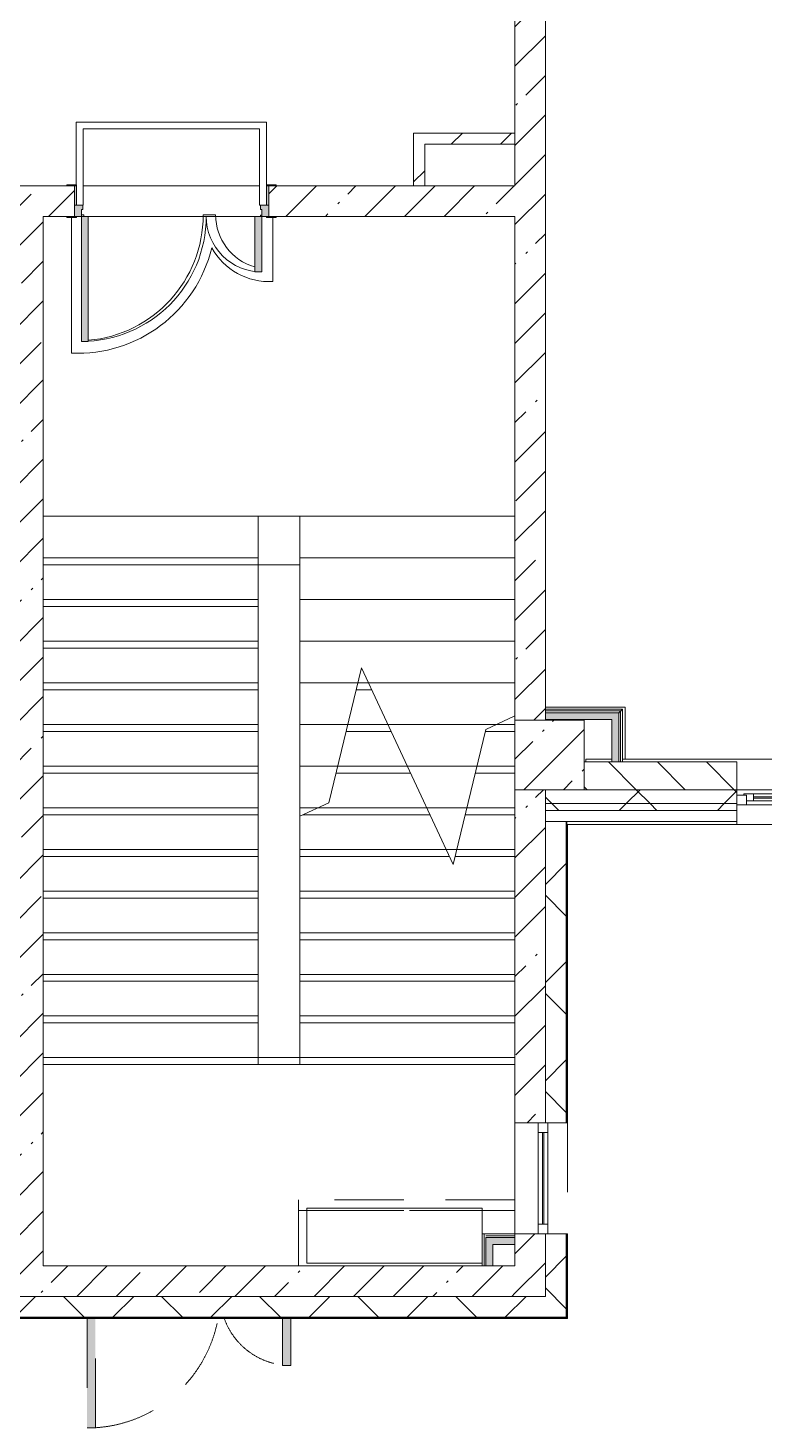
# Model space of a CAD drawing. Header units: millimetres. Extents: x -2911 to 185522, y -8553 to 29000.
# Drawn here: x 130482 to 135788, y -1048 to 9037 of the extents above; entities that cross this region are included whole.
import ezdxf

# ---------------------------------------------------------------- set-up
doc = ezdxf.new("R2010")
doc.units = ezdxf.units.MM
doc.linetypes.add('200_ШТРИХ__ш1_п0_6_', pattern=[800, 500, -300])
for name, color, linetype, lineweight in [('A-DETL-MBND-1', 7, '200_ШТРИХ__ш1_п0_6_', 9), ('A-GLAZ-2', 7, 'Continuous', 5), ('A-WALL', 7, 'Continuous', 9), ('A-WALL-4', 7, 'Continuous', 5), ('I-WALL-3', 7, 'Continuous', 5), ('S-COLS-2', 7, 'Continuous', 5), ('S-STRS-3', 7, 'Continuous', 5), ('S-STRS-MBND-1', 7, 'Continuous', 5)]:
    doc.layers.add(name, color=color, linetype=linetype, lineweight=lineweight)
for name, color, linetype, lineweight, true_color in [('A-DOOR-2', 7, 'Continuous', 5, 0xaaaaaa), ('A-DOOR-3', 7, 'Continuous', 5, 0xe2e2e2), ('A-DOOR-FRAM-1', 7, 'Continuous', 5, 0xe2e2e2), ('A-DOOR-FRAM-2', 7, 'Continuous', 5, 0xaaaaaa), ('A-FLOR-2', 7, 'Continuous', 5, 0xaaaaaa), ('I-WALL-1', 7, 'Continuous', 5, 0xe7e7e7), ('I-WALL-2', 7, 'Continuous', 9, 0xe7e7e7)]:
    doc.layers.add(name, color=color, linetype=linetype, lineweight=lineweight, true_color=true_color)
pattern_1 = [(45, (58512.3, 0), (-353.5534, 353.5534), []), (135, (58512.3, 0), (-353.5534, -353.5534), [])]
pattern_2 = [(45, (58512.3, 0), (-285.1231, 285.1231), []), (45, (58797.44, 0), (-285.1231, 285.1231), [504.031, -100.806, 16.764, -84.042])]
pattern_3 = [(45, (58512.32, 0), (-176.7767, 176.7767), [])]
pattern_4 = [(45, (58512.3, 0), (-530.33, 530.33), []), (135, (58512.3, 0), (-530.33, -530.33), [])]

# ---------------------------------------------------------------- blocks, each defined once
blk = doc.blocks.new('BSC_Колонна _Прямоугольная - 500х500-V75-2_7_1_птичка')
at = {"layer": 'S-COLS-2'}
h = blk.add_hatch(dxfattribs=at)
h.set_pattern_fill('FP_80', color=256, style=0, pattern_type=2)
h.set_pattern_definition([(45, (-75730, -3800), (-285.1231, 285.1231), []), (45, (-75444.88, -3800), (-285.1231, 285.1231), [504.031, -100.806, 16.764, -84.042])])
h.paths.add_polyline_path([(-250, -250), (250, -250), (250, 250), (-250, 250), (-250, -99)])
for p, q in [((250, 250), (-250, 250)), ((-250, 250), (-250, -250)), ((250, -250), (250, 250)), ((-250, -250), (250, -250))]:
    blk.add_line(p, q, dxfattribs=at)
blk = doc.blocks.new('110_Дверь_СКБ_2Ст - Д-1 Лестничная клетка EIS60-24319353-2_7_1_птичка')
at = {"layer": 'A-DOOR-3'}
for points in [[(612.5, 1010), (612.5, 110), (662.5, 110), (662.5, 1010)], [(-587.5, 510), (-637.5, 510), (-637.5, 110), (-587.5, 110)], [(712.5, 30), (697.5, 30), (697.5, -110), (712.5, -110)]]:
    blk.add_hatch(color=256, dxfattribs=at).paths.add_polyline_path(points)
h = blk.add_hatch(color=256, dxfattribs=at)
h.paths.add_polyline_path([(712.5, 110), (662.5, 110), (662.5, 60), (652.5, 60), (652.5, 30), (712.5, 30), (712.5, 39.7)])
h.paths.add_polyline_path([(-687.5, 110), (-687.5, 30), (-627.5, 30), (-627.5, 60), (-637.5, 60), (-637.5, 110)])
at = {"layer": 'A-DOOR-FRAM-1'}
for points in [[(-742.5, 118), (-742.5, 110), (-672.5, 110), (-672.5, 118)], [(697.5, 118), (697.5, 110), (767.5, 110), (767.5, 118)], [(-672.5, 30), (-687.5, 30), (-687.5, -110), (-672.5, -110)], [(-672.5, -110), (-742.5, -110), (-742.5, -118), (-672.5, -118)], [(697.5, -110), (697.5, -118), (767.5, -118), (767.5, -110)]]:
    blk.add_hatch(color=256, dxfattribs=at).paths.add_polyline_path(points)
at = {"layer": 'A-DOOR-2'}
for p, q in [((662.5, 1010), (612.5, 1010)), ((612.5, 1010), (612.5, 110)), ((662.5, 110), (662.5, 1010)), ((-637.5, 510), (-637.5, 110)), ((-587.5, 510), (-637.5, 510)), ((-587.5, 110), (-587.5, 510)), ((-637.5, 110), (-587.5, 110)), ((612.5, 110), (662.5, 110))]:
    blk.add_line(p, q, dxfattribs=at)
for centre, radius, start, end in [((662.5, 110), 900, 90, 180), ((-637.5, 110), 400, 360, 90)]:
    blk.add_arc(centre, radius, start, end, dxfattribs=at)
at = {"layer": 'A-DOOR-FRAM-2'}
for p, q in [((-672.5, 118), (-742.5, 118)), ((-742.5, 118), (-742.5, 110)), ((-742.5, 110), (-672.5, 110)), ((-637.5, 110), (-687.5, 110)), ((-687.5, 110), (-687.5, 30)), ((-672.5, 110), (-672.5, 118)), ((-637.5, 60), (-637.5, 110)), ((662.5, 110), (662.5, 60)), ((712.5, 110), (662.5, 110)), ((767.5, 118), (697.5, 118)), ((697.5, 118), (697.5, 110)), ((697.5, 110), (767.5, 110)), ((712.5, 30), (712.5, 110)), ((767.5, 110), (767.5, 118)), ((-687.5, 30), (-627.5, 30)), ((-672.5, 30), (-687.5, 30)), ((-687.5, 30), (-687.5, -110)), ((-672.5, -110), (-672.5, 30)), ((-627.5, 60), (-637.5, 60)), ((-627.5, 30), (-627.5, 60)), ((662.5, 60), (652.5, 60)), ((652.5, 60), (652.5, 30)), ((652.5, 30), (712.5, 30)), ((712.5, 30), (697.5, 30)), ((697.5, 30), (697.5, -110)), ((712.5, -110), (712.5, 30)), ((-672.5, -110), (-742.5, -110)), ((-742.5, -110), (-742.5, -118)), ((-742.5, -118), (-672.5, -118)), ((-687.5, -110), (-672.5, -110)), ((-672.5, -118), (-672.5, -110)), ((697.5, -110), (712.5, -110)), ((767.5, -110), (697.5, -110)), ((697.5, -110), (697.5, -118)), ((697.5, -118), (767.5, -118)), ((767.5, -118), (767.5, -110))]:
    blk.add_line(p, q, dxfattribs=at)
blk = doc.blocks.new('120_Окно_СКБ_1Ст - 120_Окно_СКБ_1Ст 900х2500_h_-19906150-2_7_1_птичка')
at = {"layer": 'A-GLAZ-2'}
for p, q in [((-450, -75), (-450, -5)), ((-450, -5), (-380, -5)), ((450, -5), (-450, -5)), ((-380, -75), (-450, -75)), ((-450, -75), (-400, -75)), ((-380, -75), (-400, -75)), ((-400, -75), (-400, -85)), ((-400, -85), (400, -85)), ((400, -85), (-400, -85)), ((-380, -5), (-380, -75)), ((380, -35), (-380, -35)), ((-380, -35), (-380, -75)), ((-330, -85), (-330, -35)), ((-330, -55), (330, -55)), ((330, -65), (-330, -65)), ((330, -85), (330, -35)), ((380, -75), (380, -5)), ((380, -5), (450, -5)), ((380, -75), (380, -35)), ((450, -75), (380, -75)), ((400, -75), (380, -75)), ((400, -75), (450, -75)), ((400, -85), (400, -75)), ((450, -5), (450, -75))]:
    blk.add_line(p, q, dxfattribs=at)
blk = doc.blocks.new('110_Дверь_СКБ_2Ст_Наружная - ДН-1_л__ Двухстворчатая 1350 х3200 _ЛК_ в свету с верхним остеклением 2-V179-2_7_1_птичка')
at = {"layer": 'A-DETL-MBND-1'}
for points in [[(754, 869), (694, 869), (694, 79), (754, 79), (754, 169)], [(-656, 419), (-716, 419), (-716, 79), (-656, 79), (-656, 169)]]:
    blk.add_hatch(color=256, dxfattribs=at).paths.add_polyline_path(points)
for p, q in [((754, 869), (694, 869)), ((694, 869), (694, 79)), ((754, 79), (754, 869)), ((-716, 419), (-716, 79)), ((-656, 419), (-716, 419)), ((-656, 79), (-656, 419))]:
    blk.add_line(p, q, dxfattribs=at)
for centre, radius, start, end in [((754, -91), 960, 90, 169.737), ((-716, -91), 510, 19.5984, 90)]:
    blk.add_arc(centre, radius, start, end, dxfattribs=at)
blk = doc.blocks.new('120_Окно_СКБ_1Ст - 120_Окно_СКБ_1Ст 800х2500 EI30-23532001-2_7_1_птичка')
at = {"layer": 'A-GLAZ-2'}
for p, q in [((-400, -127), (-400, -57)), ((-400, -57), (-330, -57)), ((400, -57), (-400, -57)), ((-330, -57), (-330, -127)), ((330, -87), (-330, -87)), ((330, -97), (-330, -97)), ((330, -127), (330, -57)), ((330, -57), (400, -57)), ((400, -57), (400, -127)), ((-330, -127), (-400, -127)), ((-400, -127), (400, -127)), ((400, -127), (330, -127))]:
    blk.add_line(p, q, dxfattribs=at)
blk = doc.blocks.new('Зашивка приборов отопления27 - Зашивка приборов отопления-33322407-2_7_1_птичка')
at = {"layer": 'A-DETL-MBND-1'}
for p, q in [((75480, 595), (73920, 595)), ((73920, 595), (73920, 520)), ((73920, 520), (73920, 120)), ((75480, 520), (73920, 520)), ((73920, 520), (73920, 120)), ((73920, 520), (75480, 520)), ((75480, 520), (75480, 595)), ((75480, 350), (75480, 520))]:
    blk.add_line(p, q, dxfattribs=at)

msp = doc.modelspace()

# ---------------------------------------------------------------- hatches: boundary and pattern name
at = {"layer": 'A-WALL-4'}
h = msp.add_hatch(dxfattribs=at)
h.set_pattern_fill('FP_95', color=256, style=0, pattern_type=2)
h.set_pattern_definition([(135, (58512.32, 0), (-176.7767, -176.7767), [])])
h.paths.add_polyline_path([(138592.3157, 3550), (138862.3157, 3550), (138862.3157, 3750), (138592.3157, 3750), (138592.3157, 3701.1831)])
h.paths.add_polyline_path([(137692.3157, 3550), (137692.3157, 3750), (136492.3157, 3750), (136492.3157, 3550), (137135.8193, 3550)])
h.paths.add_polyline_path([(135592.3157, 3550), (135592.3157, 3750), (134492.3157, 3750), (134492.3157, 3550), (135280.7792, 3550)])
h = msp.add_hatch(dxfattribs=at)
h.set_pattern_fill('FP_85', color=256, style=0, pattern_type=2)
h.set_pattern_definition(pattern_1)
h.paths.add_polyline_path([(139918.3793, 3450), (139932.3157, 3450), (139932.3157, 3550), (138592.3157, 3550), (138592.3157, 3450), (138990.8593, 3450)])
h.paths.add_polyline_path([(142632.3157, 3450), (143212.3156, 3450), (143212.3156, 3550), (142632.3157, 3550)])
h.paths.add_polyline_path([(134492.3157, 3450), (135592.3157, 3450), (135592.3157, 3550), (134212.3157, 3550), (134212.3157, 3450), (134353.2592, 3450)])
h.paths.add_polyline_path([(136492.3157, 3450), (137692.3157, 3450), (137692.3157, 3550), (136492.3157, 3550)])
h = msp.add_hatch(dxfattribs=at)
h.set_pattern_fill('FP_85', color=256, style=0, pattern_type=2)
h.set_pattern_definition(pattern_1)
h.paths.add_polyline_path([(143312.3157, 3400), (143312.3157, 3450), (142632.3157, 3450), (142632.3157, 3400), (143212.3157, 3400)])
h.paths.add_polyline_path([(135280.7792, 3400), (135592.3157, 3400), (135592.3157, 3450), (134212.3157, 3450), (134212.3157, 3400), (134353.2592, 3400)])
h.paths.add_polyline_path([(136492.3157, 3400), (137692.3157, 3400), (137692.3157, 3450), (136492.3157, 3450)])
h.paths.add_polyline_path([(139918.3793, 3400), (139932.3157, 3400), (139932.3157, 3450), (138592.3157, 3450), (138592.3157, 3400), (138990.8593, 3400)])
h = msp.add_hatch(dxfattribs=at)
h.set_pattern_fill('FP_85', color=256, style=0, pattern_type=2)
h.set_pattern_definition(pattern_1)
h.paths.add_polyline_path([(134212.3157, -250), (134362.3157, -250), (134362.3157, 350), (134212.3157, 350), (134212.3157, -100)])
h.paths.add_polyline_path([(134362.3157, 1150), (134362.3157, 3320), (134212.3157, 3320), (134212.3157, 1150)])
h = msp.add_hatch(dxfattribs=at)
h.set_pattern_fill('FP_85', color=256, style=0, pattern_type=2)
h.set_pattern_definition(pattern_1)
h.paths.add_polyline_path([(134212.3157, -250), (134212.3157, -100), (130072.3157, -100), (130072.3157, -250), (133425.7391, -250)])
h.paths.add_polyline_path([(127860.619, -250), (129172.3157, -250), (129172.3157, -100), (125572.3157, -100), (125572.3157, -250), (126005.5789, -250)])
h.paths.add_polyline_path([(116572.3157, -250), (117322.3157, -250), (117322.3157, -100), (116572.3157, -100)])
h.paths.add_polyline_path([(115422.3157, -250), (115672.3157, -250), (115672.3157, -100), (114922.3157, -100), (114922.3157, -250), (115339.0986, -250)])
h.paths.add_polyline_path([(119422.3157, -250), (120572.3157, -250), (120572.3157, -100), (119422.3157, -100)])
h.paths.add_polyline_path([(123672.3157, -250), (124672.3157, -250), (124672.3157, -100), (123672.3157, -100)])
h.paths.add_polyline_path([(101922.3157, -250), (102548.649, -250), (102548.649, -100), (101172.3157, -100), (101172.3157, -250), (101890.0582, -250)])
h.paths.add_polyline_path([(110422.3157, -250), (111822.3157, -250), (111822.3157, -100), (110422.3157, -100)])
h.paths.add_polyline_path([(107322.3157, -250), (107322.3157, -100), (105922.3157, -100), (105922.3157, -250), (106527.6583, -250)])
h.paths.add_polyline_path([(103448.649, -250), (103822.3157, -250), (103822.3157, -100), (103448.649, -100)])
h.paths.add_polyline_path([(97272.3157, -250), (98072.3157, -250), (98072.3157, -100), (97272.3157, -100), (97272.3157, -176.4331)])
at = {"layer": 'I-WALL-1'}
for points in [[(134691.7035, 4055), (134741.7035, 4055), (134741.7035, 4105), (134212.3157, 4105), (134212.3157, 4055), (134353.2592, 4055)], [(134741.7035, 3749.9999), (134741.7035, 4055), (134691.7035, 4055), (134691.7035, 3749.9999)], [(133992.3157, 275), (133992.3157, 325), (133832.3157, 325), (133832.3157, 275)]]:
    msp.add_hatch(color=256, dxfattribs=at).paths.add_polyline_path(points)
at = {"layer": 'I-WALL-2'}
msp.add_hatch(color=256, dxfattribs=at).paths.add_polyline_path([(133782.3157, 120), (133832.3157, 120), (133832.3157, 325), (133782.3157, 325), (133782.3157, 230.4865)])
at = {"layer": 'I-WALL-3'}
h = msp.add_hatch(dxfattribs=at)
h.set_pattern_fill('FP_93', color=256, style=0, pattern_type=2)
h.set_pattern_definition(pattern_2)
h.paths.add_polyline_path([(133992.3157, 7900), (134212.3157, 7900), (134212.3157, 9352.2901), (133992.3157, 9352.2901), (133992.3157, 8200)])
h.paths.add_polyline_path([(133992.3157, 10792.2901), (134212.3157, 10792.2901), (134212.3157, 10900), (133992.3157, 10900)])
h = msp.add_hatch(dxfattribs=at)
h.set_pattern_fill('FP_97', color=256, style=0, pattern_type=2)
h.set_pattern_definition(pattern_3)
h.paths.add_polyline_path([(133342.3157, 7900), (133342.3157, 8280), (133262.3157, 8280), (133262.3157, 7900)])
h = msp.add_hatch(dxfattribs=at)
h.set_pattern_fill('FP_97', color=256, style=0, pattern_type=2)
h.set_pattern_definition(pattern_3)
h.paths.add_polyline_path([(133992.3157, 8200), (133992.3157, 8280), (133342.3157, 8280), (133342.3157, 8200), (133425.7391, 8200)])
h = msp.add_hatch(dxfattribs=at)
h.set_pattern_fill('FP_93', color=256, style=0, pattern_type=2)
h.set_pattern_definition(pattern_2)
h.paths.add_polyline_path([(130592.3157, 120), (130592.3157, 7900), (130372.3157, 7900), (130372.3157, 120)])
h = msp.add_hatch(dxfattribs=at)
h.set_pattern_fill('FP_93', color=256, style=0, pattern_type=2)
h.set_pattern_definition(pattern_2)
h.paths.add_polyline_path([(132272.3157, 7680), (133992.3157, 7680), (133992.3157, 7900), (132217.3157, 7900), (132217.3157, 7680)])
h.paths.add_polyline_path([(130643.1791, 7680), (130817.3157, 7680), (130817.3157, 7900), (130592.3157, 7900), (130592.3157, 7680)])
h = msp.add_hatch(dxfattribs=at)
h.set_pattern_fill('FP_93', color=256, style=0, pattern_type=2)
h.set_pattern_definition(pattern_2)
h.paths.add_polyline_path([(133992.3157, -100), (134212.3157, -100), (134212.3157, 350), (133992.3157, 350), (133992.3157, 120)])
h.paths.add_polyline_path([(134212.3157, 1150), (134212.3157, 3550), (133992.3157, 3550), (133992.3157, 1150)])
h.paths.add_polyline_path([(134212.3157, 4050), (134212.3157, 7900), (133992.3157, 7900), (133992.3157, 4050), (134174.6445, 4050)])
h = msp.add_hatch(dxfattribs=at)
h.set_pattern_fill('FP_197', color=256, style=0, pattern_type=2)
h.set_pattern_definition(pattern_4)
h.paths.add_polyline_path([(134754.2035, 4117.5), (134766.7035, 4117.5), (134766.7035, 4130), (134212.3157, 4130), (134212.3157, 4117.5), (134353.2592, 4117.5)])
h = msp.add_hatch(dxfattribs=at)
h.set_pattern_fill('FP_197', color=256, style=0, pattern_type=2)
h.set_pattern_definition(pattern_4)
h.paths.add_polyline_path([(134741.7035, 4105), (134754.2035, 4105), (134754.2035, 4117.5), (134212.3157, 4117.5), (134212.3157, 4105), (134353.2592, 4105)])
h = msp.add_hatch(dxfattribs=at)
h.set_pattern_fill('FP_197', color=256, style=0, pattern_type=2)
h.set_pattern_definition(pattern_4)
h.paths.add_polyline_path([(134741.7035, 3749.9999), (134754.2035, 3749.9999), (134754.2035, 4105), (134741.7035, 4105), (134741.7035, 4055)])
h = msp.add_hatch(dxfattribs=at)
h.set_pattern_fill('FP_197', color=256, style=0, pattern_type=2)
h.set_pattern_definition(pattern_4)
h.paths.add_polyline_path([(134754.2035, 3749.9999), (134766.7035, 3749.9999), (134766.7035, 4117.5), (134754.2035, 4117.5), (134754.2035, 4055)])
h = msp.add_hatch(dxfattribs=at)
h.set_pattern_fill('FP_93', color=256, style=0, pattern_type=2)
h.set_pattern_definition(pattern_2)
h.paths.add_polyline_path([(133992.3157, -100), (133992.3157, 120), (130372.3157, 120), (130372.3157, -100), (133425.7391, -100)])

# ---------------------------------------------------------------- linework, layer by layer
at = {"layer": 'A-DETL-MBND-1'}
for p, q in [((133992.3157, 595), (133992.3157, 1150)), ((134370.3157, 1150), (134370.3157, 350))]:
    msp.add_line(p, q, dxfattribs=at)
at = {"layer": 'A-FLOR-2'}
for p, q in [((130830.5959, 8360.0887), (130830.5959, 7908)), ((132200.5959, 8360.0887), (130830.5959, 8360.0887)), ((130880.5959, 7760.0887), (130880.5959, 8310.0887)), ((130880.5959, 8310.0887), (132150.5959, 8310.0887)), ((132150.5959, 8310.0887), (132150.5959, 7760.0887)), ((132200.5959, 7760.0887), (132200.5959, 8360.0887)), ((130796.0434, 7672), (130796.0434, 6695.1189)), ((130832.3157, 7760.0887), (130880.5959, 7760.0887)), ((130885.8402, 7692.1363), (130867.3157, 7692.1363)), ((130885.8402, 7680), (130885.8402, 7692.1363)), ((131834.8889, 7690.6481), (131745.2491, 7690.6481)), ((132150.5959, 7760.0887), (132200.5959, 7760.0887)), ((132167.3157, 7689.1363), (132157.4719, 7689.1363)), ((132157.4719, 7689.1363), (132157.4719, 7680)), ((132246.8119, 7210.4689), (132246.8119, 7672)), ((132142.3157, 5170), (132442.3157, 5170)), ((134212.3157, 4145), (134786.7035, 4145)), ((134786.7035, 4145), (134786.7035, 3770)), ((132492.3157, 536), (132492.3157, 140)), ((133757.3157, 536), (132492.3157, 536)), ((133757.3157, 350), (133757.3157, 536)), ((132492.3157, 140), (133757.3157, 140))]:
    msp.add_line(p, q, dxfattribs=at)
for centre, radius, start, end in [((130840.2504, 7689.1364), 905, 274.89327429, 0.09570734), ((132224.6656, 7690.6481), 389.7768, 180, 253.95630708), ((130840.2504, 7689.1364), 995, 267.45356079, 346.31888113), ((132224.4403, 7689.1364), 479.19, 209.41362001, 272.67589298)]:
    msp.add_arc(centre, radius, start, end, dxfattribs=at)
at = {"layer": 'A-WALL'}
for p, q in [((133992.3157, 8200), (133992.3157, 8280)), ((133262.3157, 7900), (133342.3157, 7900)), ((134754.2035, 4117.5), (134212.3157, 4117.5)), ((134741.7035, 4105), (134212.3157, 4105)), ((134741.7035, 3749.9999), (134741.7035, 4105)), ((134754.2035, 3749.9999), (134754.2035, 4117.5)), ((135592.3157, 3550), (134492.3157, 3550)), ((134212.3157, 3450), (135592.3157, 3450)), ((134212.3157, 3400), (135592.3157, 3400)), ((134212.3157, 3320), (135592.3157, 3320)), ((134212.3157, 1150), (134212.3157, 3320)), ((134362.3157, 1150), (134362.3157, 3320)), ((134365.3157, 1150), (134365.3157, 3320)), ((134370.3157, 3300), (134365.3157, 3300)), ((133769.8157, 120), (133769.8157, 350)), ((133992.3157, 337.5), (133782.3157, 337.5)), ((133782.3157, 120), (133782.3157, 325)), ((133992.3157, 325), (133782.3157, 325)), ((133992.3157, 275), (133992.3157, 350)), ((134212.3157, 350), (134212.3157, -100)), ((134362.3157, -250), (134362.3157, 350)), ((134365.3157, -253), (134365.3157, 350)), ((133757.3157, 120), (133832.3157, 120)), ((133992.3157, -100), (130072.3157, -100)), ((130072.3157, -250), (134362.3157, -250)), ((130072.3157, -253), (134365.3157, -253))]:
    msp.add_line(p, q, dxfattribs=at)
at = {"layer": 'A-WALL-4'}
for p, q in [((135592.3157, 3750), (134492.3157, 3750)), ((135592.3157, 3300), (135592.3157, 3750)), ((135592.3157, 3550), (136492.3157, 3550)), ((134370.3157, 3300), (143462.3157, 3300)), ((134370.3157, 1150), (134370.3157, 3300)), ((134212.3157, 1150), (134370.3157, 1150)), ((134370.3157, 350), (134212.3157, 350)), ((134370.3157, -258), (134370.3157, 350)), ((134212.3157, -100), (133992.3157, -100)), ((124672.3157, -258), (134370.3157, -258))]:
    msp.add_line(p, q, dxfattribs=at)
at = {"layer": 'I-WALL-3'}
for p, q in [((134212.3157, 4050), (134212.3157, 10900)), ((133992.3157, 9352.2901), (133992.3157, 8280)), ((133262.3157, 8280), (133262.3157, 7900)), ((133992.3157, 8280), (133262.3157, 8280)), ((133342.3157, 7900), (133342.3157, 8200)), ((133342.3157, 8200), (133992.3157, 8200)), ((133992.3157, 8200), (133992.3157, 7900)), ((130762.3157, 7900), (130372.3157, 7900)), ((130880.5959, 7900), (132150.5959, 7900)), ((133262.3157, 7900), (132272.3157, 7900)), ((133992.3157, 7900), (133342.3157, 7900)), ((130592.3157, 120), (130592.3157, 7680)), ((130592.3157, 7680), (130762.3157, 7680)), ((131744.6429, 7680), (130917.3157, 7680)), ((132117.3157, 7680), (131835.8213, 7680)), ((132272.3157, 7680), (133992.3157, 7680)), ((133992.3157, 7680), (133992.3157, 4050)), ((134766.7035, 4130), (134212.3157, 4130)), ((134212.3157, 4055), (134691.7035, 4055)), ((134691.7035, 4055), (134691.7035, 3749.9999)), ((134766.7035, 3749.9999), (134766.7035, 4130)), ((134502.3157, 3770), (134691.7035, 3770)), ((134502.3157, 3770), (134502.3157, 3750)), ((134691.7035, 3749.9999), (134766.7035, 3749.9999)), ((134765.8839, 3770), (138862.3157, 3770)), ((133992.3157, 3550), (133992.3157, 1150)), ((134212.3157, 3320), (134212.3157, 3550)), ((133992.3157, 1150), (134212.3157, 1150)), ((133757.3157, 350), (133757.3157, 120)), ((133832.3157, 350), (133757.3157, 350)), ((134212.3157, 350), (133832.3157, 350)), ((133832.3157, 120), (133832.3157, 275)), ((133832.3157, 275), (133992.3157, 275)), ((133992.3157, 275), (133992.3157, 120)), ((133757.3157, 120), (130592.3157, 120)), ((133992.3157, 120), (133832.3157, 120))]:
    msp.add_line(p, q, dxfattribs=at)
at = {"layer": 'S-STRS-3'}
for p, q in [((131744.6429, 7680), (130917.3157, 7680)), ((132117.3157, 7680), (131835.8213, 7680)), ((132142.3157, 5520), (132442.3157, 5520)), ((132142.3157, 5169.7095), (132142.3157, 5520)), ((133992.3157, 5520), (132442.3157, 5520)), ((132442.3157, 5520), (132442.3157, 5220)), ((133992.3157, 5520), (132442.3157, 5520)), ((130592.3157, 5169.7095), (132142.3157, 5169.7095)), ((130592.3157, 5169.7095), (132142.3157, 5169.7095)), ((132142.3157, 4869.7095), (132142.3157, 5169.7095)), ((132442.3157, 5220), (132442.3157, 4920)), ((133992.3157, 5220), (132442.3157, 5220)), ((133992.3157, 5220), (132442.3157, 5220)), ((130592.3157, 4869.7095), (132142.3157, 4869.7095)), ((130592.3157, 4869.7095), (132142.3157, 4869.7095)), ((132142.3157, 4569.7095), (132142.3157, 4869.7095)), ((132442.3157, 4920), (132442.3157, 4620)), ((133992.3157, 4920), (132442.3157, 4920)), ((133992.3157, 4920), (132442.3157, 4920)), ((130592.3157, 4569.7095), (132142.3157, 4569.7095)), ((130592.3157, 4569.7095), (132142.3157, 4569.7095)), ((132142.3157, 4269.7095), (132142.3157, 4569.7095)), ((132442.3157, 4620), (132442.3157, 4320)), ((133992.3157, 4620), (132442.3157, 4620)), ((133992.3157, 4620), (132442.3157, 4620)), ((130592.3157, 4269.7095), (132142.3157, 4269.7095)), ((130592.3157, 4269.7095), (132142.3157, 4269.7095)), ((132142.3157, 3969.7095), (132142.3157, 4269.7095)), ((132442.3157, 4320), (132442.3157, 4020)), ((132860.885, 4320), (132442.3157, 4320)), ((132860.885, 4320), (132442.3157, 4320)), ((132960.9819, 4269.7095), (132848.6629, 4269.7095)), ((132960.9819, 4269.7095), (132848.6629, 4269.7095)), ((133992.3157, 4320), (132937.5311, 4320)), ((133992.3157, 4320), (132937.5311, 4320)), ((130592.3157, 3969.7095), (132142.3157, 3969.7095)), ((130592.3157, 3969.7095), (132142.3157, 3969.7095)), ((132142.3157, 3669.7095), (132142.3157, 3969.7095)), ((132442.3157, 4020), (132442.3157, 3720)), ((132787.9758, 4020), (132442.3157, 4020)), ((132787.9758, 4020), (132442.3157, 4020)), ((133100.8742, 3969.7095), (132775.7537, 3969.7095)), ((133100.8742, 3969.7095), (132775.7537, 3969.7095)), ((133860.6678, 4020), (133077.4234, 4020)), ((133860.6678, 4020), (133077.4234, 4020)), ((133992.3157, 3969.7095), (133780.2519, 3969.7095)), ((133992.3157, 3969.7095), (133780.2519, 3969.7095)), ((130592.3157, 3669.7095), (132142.3157, 3669.7095)), ((130592.3157, 3669.7095), (132142.3157, 3669.7095)), ((132142.3157, 3369.7095), (132142.3157, 3669.7095)), ((132442.3157, 3720), (132442.3157, 3420)), ((132715.0666, 3720), (132442.3157, 3720)), ((132715.0666, 3720), (132442.3157, 3720)), ((133240.7665, 3669.7095), (132702.8445, 3669.7095)), ((133240.7665, 3669.7095), (132702.8445, 3669.7095)), ((133719.5648, 3720), (133217.3157, 3720)), ((133719.5648, 3720), (133217.3157, 3720)), ((133992.3157, 3669.7095), (133707.3427, 3669.7095)), ((133992.3157, 3669.7095), (133707.3427, 3669.7095)), ((130592.3157, 3369.7095), (132142.3157, 3369.7095)), ((130592.3157, 3369.7095), (132142.3157, 3369.7095)), ((132142.3157, 3069.7095), (132142.3157, 3369.7095)), ((132442.3157, 3420), (132442.3157, 3358.6116)), ((132573.9636, 3420), (132442.3157, 3420)), ((132573.9636, 3420), (132442.3157, 3420)), ((132442.3157, 3358.6116), (132442.3157, 3069.7095)), ((133380.6588, 3369.7095), (132466.1154, 3369.7095)), ((133380.6588, 3369.7095), (132466.1154, 3369.7095)), ((133646.6556, 3420), (133357.208, 3420)), ((133646.6556, 3420), (133357.208, 3420)), ((133992.3157, 3369.7095), (133634.4335, 3369.7095)), ((133992.3157, 3369.7095), (133634.4335, 3369.7095)), ((130592.3157, 3069.7095), (132142.3157, 3069.7095)), ((130592.3157, 3069.7095), (132142.3157, 3069.7095)), ((132142.3157, 2769.7095), (132142.3157, 3069.7095)), ((132442.3157, 3069.7095), (132442.3157, 2769.7095)), ((133520.5511, 3069.7095), (132442.3157, 3069.7095)), ((133520.5511, 3069.7095), (132442.3157, 3069.7095)), ((133573.7464, 3120), (133497.1003, 3120)), ((133573.7464, 3120), (133497.1003, 3120)), ((133992.3157, 3069.7095), (133561.5243, 3069.7095)), ((133992.3157, 3069.7095), (133561.5243, 3069.7095)), ((130592.3157, 2769.7095), (132142.3157, 2769.7095)), ((130592.3157, 2769.7095), (132142.3157, 2769.7095)), ((132142.3157, 2469.7095), (132142.3157, 2769.7095)), ((132442.3157, 2769.7095), (132442.3157, 2469.7095)), ((133992.3157, 2769.7095), (132442.3157, 2769.7095)), ((133992.3157, 2769.7095), (132442.3157, 2769.7095)), ((130592.3157, 2469.7095), (132142.3157, 2469.7095)), ((130592.3157, 2469.7095), (132142.3157, 2469.7095)), ((132142.3157, 2169.7095), (132142.3157, 2469.7095)), ((132442.3157, 2469.7095), (132442.3157, 2169.7095)), ((133992.3157, 2469.7095), (132442.3157, 2469.7095)), ((133992.3157, 2469.7095), (132442.3157, 2469.7095)), ((130592.3157, 2169.7095), (132142.3157, 2169.7095)), ((130592.3157, 2169.7095), (132142.3157, 2169.7095)), ((132142.3157, 1869.7095), (132142.3157, 2169.7095)), ((132442.3157, 2169.7095), (132442.3157, 1869.7095)), ((133992.3157, 2169.7095), (132442.3157, 2169.7095)), ((133992.3157, 2169.7095), (132442.3157, 2169.7095)), ((130592.3157, 1869.7095), (132142.3157, 1869.7095)), ((130592.3157, 1869.7095), (132142.3157, 1869.7095)), ((132142.3157, 1569.7095), (132142.3157, 1869.7095)), ((132442.3157, 1869.7095), (132442.3157, 1569.7095)), ((133992.3157, 1869.7095), (132442.3157, 1869.7095)), ((133992.3157, 1869.7095), (132442.3157, 1869.7095)), ((130592.3157, 1569.7095), (132142.3157, 1569.7095)), ((130592.3157, 1569.7095), (132142.3157, 1569.7095)), ((132442.3157, 1569.7095), (132142.3157, 1569.7095)), ((133992.3157, 1569.7095), (132442.3157, 1569.7095)), ((133992.3157, 1569.7095), (132442.3157, 1569.7095))]:
    msp.add_line(p, q, dxfattribs=at)
at = {"layer": 'S-STRS-MBND-1'}
for p, q in [((133992.3157, 7680), (130592.3157, 7680)), ((130592.3157, 7680), (130592.3157, 5520)), ((133992.3157, 5520), (133992.3157, 7680)), ((130592.3157, 5520), (132142.3157, 5520)), ((130592.3157, 1620), (130592.3157, 5520)), ((130592.3157, 5520), (132142.3157, 5520)), ((132142.3157, 5520), (133992.3157, 5520)), ((132142.3157, 1620), (132142.3157, 5520)), ((130592.3157, 5220), (132142.3157, 5220)), ((130592.3157, 5220), (132142.3157, 5220)), ((130592.3157, 4920), (132142.3157, 4920)), ((130592.3157, 4920), (132142.3157, 4920)), ((130592.3157, 4620), (132142.3157, 4620)), ((130592.3157, 4620), (132142.3157, 4620)), ((132650.8733, 3455.8636), (132887.1452, 4428.053)), ((132887.1452, 4428.053), (133547.4862, 3011.947)), ((130592.3157, 4320), (132142.3157, 4320)), ((130592.3157, 4320), (132142.3157, 4320)), ((132937.5311, 4320), (132860.885, 4320)), ((132937.5311, 4320), (132860.885, 4320)), ((133783.7581, 3984.1364), (133992.3157, 4081.3884)), ((130592.3157, 4020), (132142.3157, 4020)), ((130592.3157, 4020), (132142.3157, 4020)), ((133077.4234, 4020), (132787.9758, 4020)), ((133077.4234, 4020), (132787.9758, 4020)), ((133547.4862, 3011.947), (133783.7581, 3984.1364)), ((133992.3157, 4020), (133860.6678, 4020)), ((133992.3157, 4020), (133860.6678, 4020)), ((130592.3157, 3720), (132142.3157, 3720)), ((130592.3157, 3720), (132142.3157, 3720)), ((133217.3157, 3720), (132715.0666, 3720)), ((133217.3157, 3720), (132715.0666, 3720)), ((133992.3157, 3720), (133719.5648, 3720)), ((133992.3157, 3720), (133719.5648, 3720)), ((132442.3157, 3358.6116), (132650.8733, 3455.8636)), ((130592.3157, 3420), (132142.3157, 3420)), ((130592.3157, 3420), (132142.3157, 3420)), ((132442.3157, 3358.6116), (132442.3157, 1620)), ((133357.208, 3420), (132573.9636, 3420)), ((133357.208, 3420), (132573.9636, 3420)), ((133992.3157, 3420), (133646.6556, 3420)), ((133992.3157, 3420), (133646.6556, 3420)), ((133992.3157, 3420), (133992.3157, 1620)), ((130592.3157, 3120), (132142.3157, 3120)), ((130592.3157, 3120), (132142.3157, 3120)), ((133497.1003, 3120), (132442.3157, 3120)), ((133497.1003, 3120), (132442.3157, 3120)), ((133992.3157, 3120), (133573.7464, 3120)), ((133992.3157, 3120), (133573.7464, 3120)), ((130592.3157, 2820), (132142.3157, 2820)), ((130592.3157, 2820), (132142.3157, 2820)), ((133992.3157, 2820), (132442.3157, 2820)), ((133992.3157, 2820), (132442.3157, 2820)), ((130592.3157, 2520), (132142.3157, 2520)), ((130592.3157, 2520), (132142.3157, 2520)), ((133992.3157, 2520), (132442.3157, 2520)), ((133992.3157, 2520), (132442.3157, 2520)), ((130592.3157, 2220), (132142.3157, 2220)), ((130592.3157, 2220), (132142.3157, 2220)), ((133992.3157, 2220), (132442.3157, 2220)), ((133992.3157, 2220), (132442.3157, 2220)), ((130592.3157, 1920), (132142.3157, 1920)), ((130592.3157, 1920), (132142.3157, 1920)), ((133992.3157, 1920), (132442.3157, 1920)), ((133992.3157, 1920), (132442.3157, 1920)), ((130592.3157, 1620), (130592.3157, 120)), ((130592.3157, 1620), (132142.3157, 1620)), ((130592.3157, 1620), (132142.3157, 1620)), ((132442.3157, 1620), (132142.3157, 1620)), ((133992.3157, 1620), (132442.3157, 1620)), ((133992.3157, 1620), (132442.3157, 1620)), ((133992.3157, 120), (133992.3157, 1620)), ((130592.3157, 120), (133992.3157, 120))]:
    msp.add_line(p, q, dxfattribs=at)

# ---------------------------------------------------------------- block references
at = {"layer": 'A-DETL-MBND-1'}
msp.add_blockref('Зашивка приборов отопления27 - Зашивка приборов отопления-33322407-2_7_1_птичка', (58512.3157, 0), dxfattribs=at)
at = {"layer": 'A-DETL-MBND-1', "rotation": 180}
msp.add_blockref('110_Дверь_СКБ_2Ст_Наружная - ДН-1_л__ Двухстворчатая 1350 х3200 _ЛК_ в свету с верхним остеклением 2-V179-2_7_1_птичка', (131661.8157, -179), dxfattribs=at)
at = {"layer": 'A-DOOR-2', "rotation": 180}
msp.add_blockref('110_Дверь_СКБ_2Ст - Д-1 Лестничная клетка EIS60-24319353-2_7_1_птичка', (131529.8157, 7790), dxfattribs=at)
at = {"layer": 'A-GLAZ-2'}
for name, p, rotation in [('120_Окно_СКБ_1Ст - 120_Окно_СКБ_1Ст 900х2500_h_-19906150-2_7_1_птичка', (136042.3157, 3435), 180), ('120_Окно_СКБ_1Ст - 120_Окно_СКБ_1Ст 800х2500 EI30-23532001-2_7_1_птичка', (134287.3157, 750), 270)]:
    msp.add_blockref(name, p, dxfattribs=dict(at, rotation=rotation))
at = {"layer": 'S-COLS-2'}
msp.add_blockref('BSC_Колонна _Прямоугольная - 500х500-V75-2_7_1_птичка', (134242.3157, 3800), dxfattribs=at)

doc.saveas('drawing.dxf')
